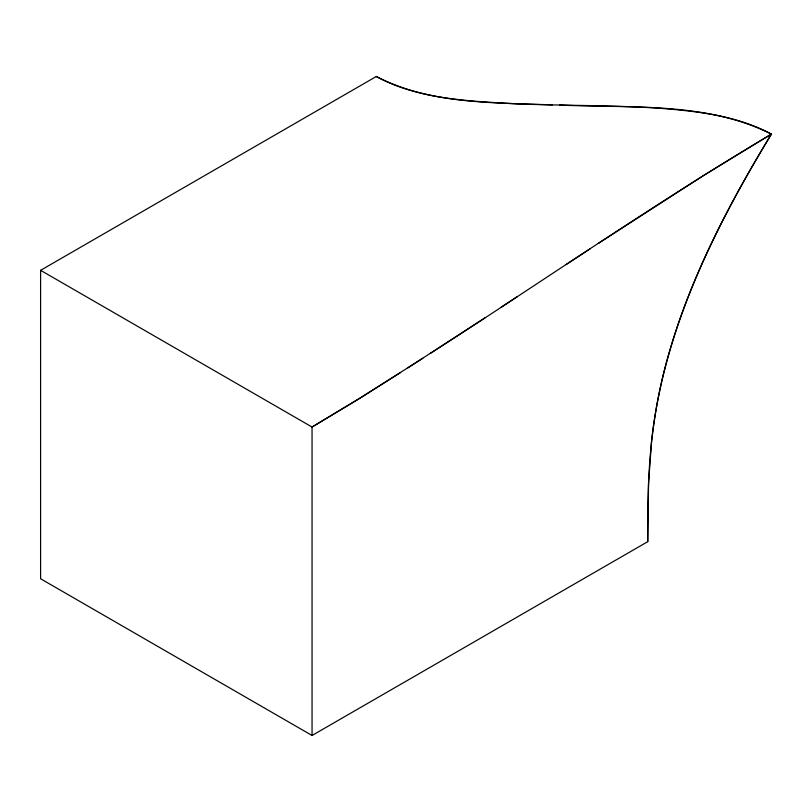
<?xml version="1.0" encoding="UTF-8"?>
<svg xmlns="http://www.w3.org/2000/svg" width="812" height="812" viewBox="0 0 812 812"><rect width="100%" height="100%" fill="white"/><g stroke="black" fill="none" stroke-linecap="round" stroke-linejoin="round"><path stroke-width="1.22" d="M552.444 104.921C493.229 102.464 430.36 104.494 376.281 76.511L40.6 270.325L40.6 578.763L312.052 735.489L647.732 541.675C647.59 501.319 648.169 460.78 654.259 420.789A779.662 632.995 10.5 0 1 658.096 398.438A792.289 643.266 10.6 0 1 663.171 375.063C684.333 288.97 725.522 209.425 771.4 134.112C706.227 101.297 630.264 108.422 559.569 105.052M647.732 541.675L648.555 483.191L651.508 442.266A801.332 650.585 10.5 0 1 654.259 420.789C669.727 317.451 717.798 222.529 771.4 134.112C736.657 115.395 696.605 111.193 657.893 108.128C611.05 105.184 564.096 105.641 517.203 103.926C469.701 101.043 419.124 99.673 376.281 76.511M590.385 248.634L566.126 264.539M501.126 307.24L517.325 296.613M598.403 243.377L704.004 175.199L771.4 134.112C655.182 203.223 544.02 280.353 430.309 353.423M485.048 317.776L407.918 367.836M422.758 358.295L359.33 398.56L312.052 427.041L312.052 735.489M400.651 372.495L359.33 398.56L312.052 427.041L40.6 270.325"/></g></svg>
